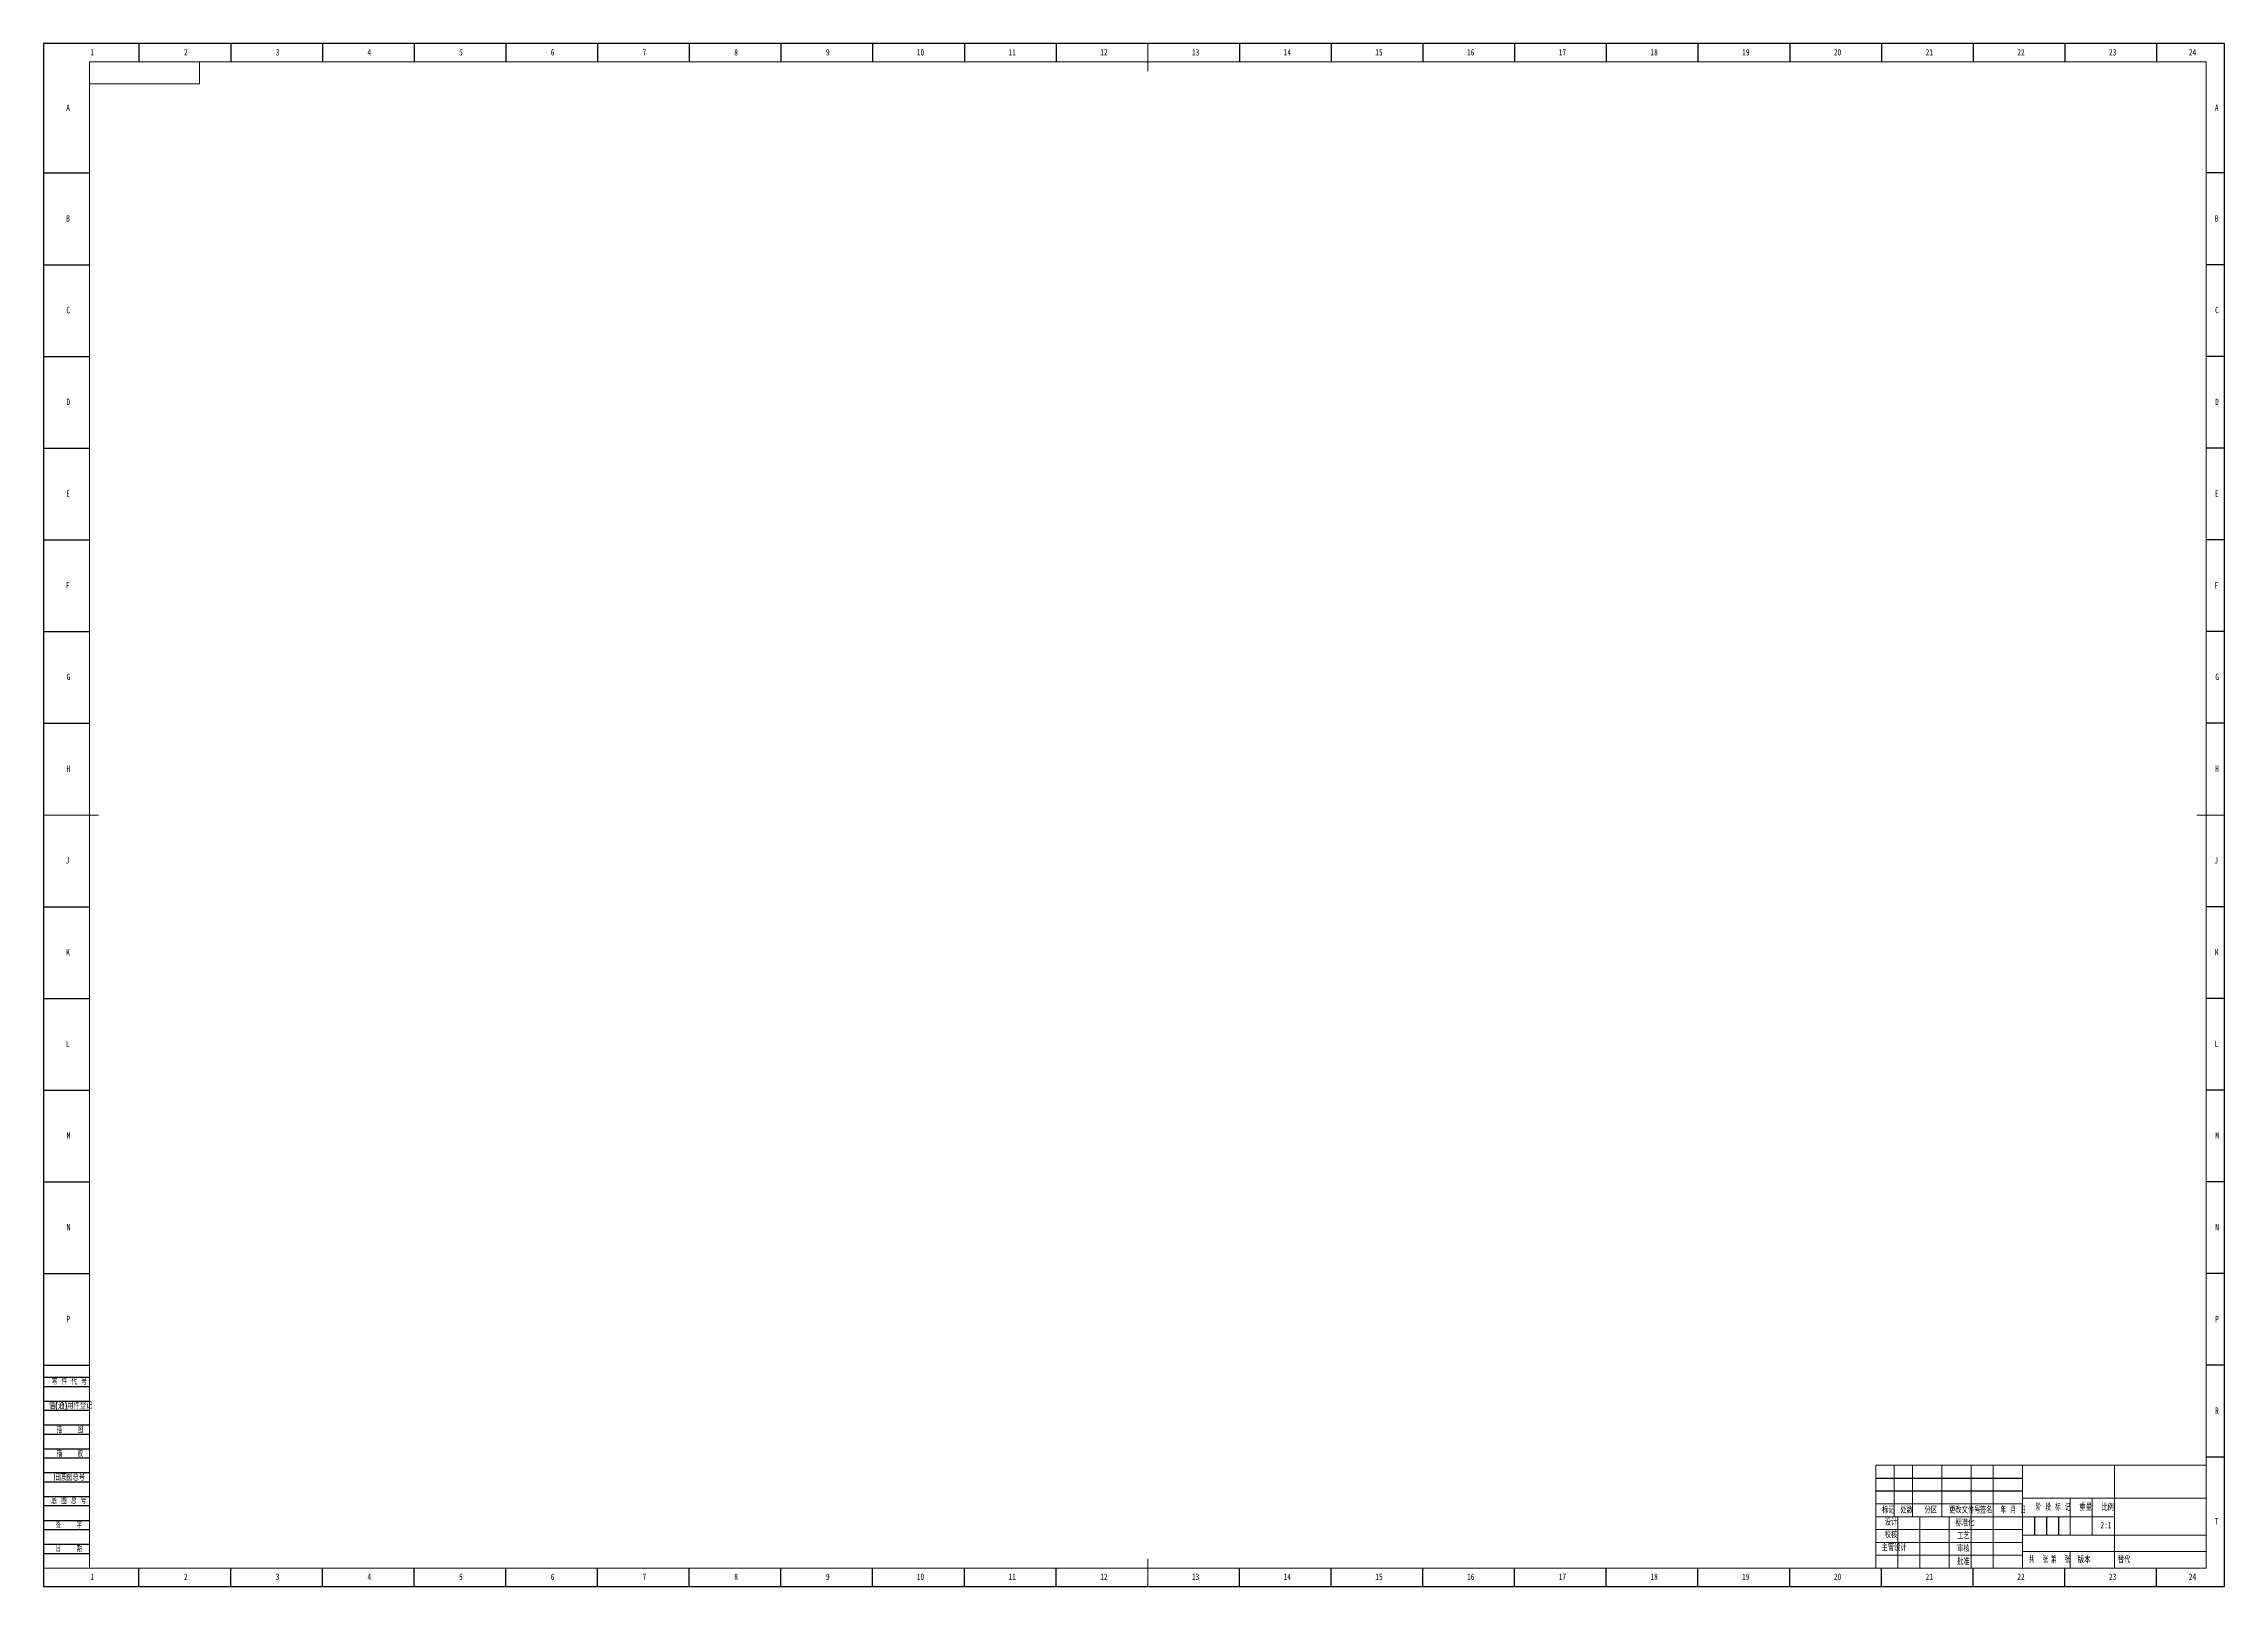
# Model space of a CAD drawing. Header units: millimetres. Extents: x 0 to 2147, y 0 to 999.
# Drawn here: x 0 to 1189, y 0 to 841 of the extents above; entities that cross this region are included whole.
import ezdxf

# ---------------------------------------------------------------- set-up
doc = ezdxf.new("R2010")
doc.units = ezdxf.units.MM
for name, color, linetype in [('10', 7, 'Continuous'), ('5', 7, 'Continuous'), ('9', 7, 'Continuous'), ('SLD-0', 7, 'Continuous')]:
    doc.layers.add(name, color=color, linetype=linetype)
doc.styles.add('SLDTEXTSTYLE0', font='TXT', dxfattribs={"width": 0.7})
doc.styles.add('SLDTEXTSTYLE1', font='TXT', dxfattribs={"width": 0.7, "bigfont": 'bigfont'})
doc.styles.add('SLDTEXTSTYLE2', font='TXT', dxfattribs={"width": 0.6, "bigfont": 'bigfont'})
doc.styles.add('SLDTEXTSTYLE3', font='TXT', dxfattribs={"width": 0.614286, "bigfont": 'bigfont'})
doc.styles.add('SLDTEXTSTYLE4', font='TXT', dxfattribs={"width": 0.62, "bigfont": 'bigfont'})
doc.styles.add('SLDTEXTSTYLE5', font='TXT', dxfattribs={"width": 0.566667, "bigfont": 'bigfont'})

msp = doc.modelspace()

# ---------------------------------------------------------------- linework, layer by layer
at = {"layer": '5', "color": 7}
for p, q in [((1189, 841), (0, 841)), ((0, 841), (0, 0)), ((1189, 0), (1189, 841)), ((0, 114), (25, 114)), ((0, 109), (25, 109)), ((0, 101), (25, 101)), ((0, 96), (25, 96)), ((0, 88), (25, 88)), ((0, 83), (25, 83)), ((0, 75), (25, 75)), ((0, 70), (25, 70)), ((0, 62), (25, 62)), ((0, 57), (25, 57)), ((0, 49), (25, 49)), ((999, 59), (1079, 59)), ((999, 52), (1079, 52)), ((0, 44), (25, 44)), ((0, 36), (25, 36)), ((1085.5, 38), (1085.5, 28)), ((1092, 38), (1092, 28)), ((1098.5, 38), (1098.5, 28)), ((0, 31), (25, 31)), ((0, 23), (25, 23)), ((0, 18), (25, 18)), ((0, 0), (1189, 0))]:
    msp.add_line(p, q, dxfattribs=at)
at = {"layer": '5'}
for p, q in [((52, 841), (52, 831.05)), ((102, 841), (102, 831.05)), ((152, 841), (152, 831.05)), ((202, 841), (202, 831.05)), ((252, 841), (252, 831.05)), ((302, 841), (302, 831.05)), ((352, 841), (352, 831.05)), ((402, 841), (402, 831.05)), ((452, 841), (452, 831.05)), ((502, 841), (502, 831.05)), ((552, 841), (552, 831.05)), ((652, 841), (652, 831.05)), ((702, 841), (702, 831.05)), ((752, 841), (752, 831.05)), ((802, 841), (802, 831.05)), ((852, 841), (852, 831.05)), ((902, 841), (902, 831.05)), ((952, 841), (952, 831.05)), ((1002, 841), (1002, 831.05)), ((1052, 841), (1052, 831.05)), ((1102, 841), (1102, 831.05)), ((1152, 841), (1152, 831.05)), ((0, 770.5), (25, 770.5)), ((1189, 770.5), (1179, 770.5)), ((0, 720.5), (25, 720.5)), ((1189, 720.5), (1179, 720.5)), ((0, 670.5), (25, 670.5)), ((1189, 670.5), (1179, 670.5)), ((0, 620.5), (25, 620.5)), ((1189, 620.5), (1179, 620.5)), ((0, 570.5), (25, 570.5)), ((1189, 570.5), (1179, 570.5)), ((0, 520.5), (25, 520.5)), ((1189, 520.5), (1179, 520.5)), ((0, 470.5), (25, 470.5)), ((1189, 470.5), (1179, 470.5)), ((0, 370.5), (25, 370.5)), ((1189, 370.5), (1179, 370.5)), ((0, 320.5), (25, 320.5)), ((1189, 320.5), (1179, 320.5)), ((0, 270.5), (25, 270.5)), ((1189, 270.5), (1179, 270.5)), ((0, 220.5), (25, 220.5)), ((1189, 220.5), (1179, 220.5)), ((0, 170.5), (25, 170.5)), ((1189, 170.5), (1179, 170.5)), ((0, 120.5), (25, 120.5)), ((1189, 120.5), (1179, 120.5)), ((1189, 70.5), (1179, 70.5)), ((52, 0), (52, 10)), ((102, 0), (102, 10)), ((152, 0), (152, 10)), ((202, 0), (202, 10)), ((252, 0), (252, 10)), ((302, 0), (302, 10)), ((352, 0), (352, 10)), ((402, 0), (402, 10)), ((452, 0), (452, 10)), ((502, 0), (502, 10)), ((552, 0), (552, 10)), ((652, 0), (652, 10)), ((702, 0), (702, 10)), ((752, 0), (752, 10)), ((802, 0), (802, 10)), ((852, 0), (852, 10)), ((902, 0), (902, 10)), ((952, 0), (952, 10)), ((1002, 0), (1002, 10)), ((1052, 0), (1052, 10)), ((1102, 0), (1102, 10)), ((1152, 0), (1152, 10))]:
    msp.add_line(p, q, dxfattribs=at)
at = {"layer": '5', "lineweight": 15}
for p, q in [((602, 841), (602, 826)), ((0, 420.5), (30, 420.5)), ((1189, 420.5), (1174, 420.5)), ((602, 0), (602, 15)), ((1105, 18.982), (1105, 10))]:
    msp.add_line(p, q, dxfattribs=at)
at = {"layer": '5', "color": 7, "lineweight": 15}
for p, q in [((1179, 831.05), (25, 831.05)), ((25, 831.05), (25, 10)), ((85, 819), (85, 831)), ((1179, 10), (1179, 831.05)), ((25, 819), (85, 819)), ((999, 66), (1179, 66)), ((999, 66), (999, 10)), ((1009, 66), (1009, 38)), ((1019, 66), (1019, 38)), ((1035, 66), (1035, 38)), ((1051, 66), (1051, 10)), ((1063, 66), (1063, 10)), ((1079, 66), (1079, 10)), ((1129, 66), (1129, 38)), ((1079, 48), (1179, 48)), ((1105, 48), (1105, 28)), ((1117, 48), (1117, 28)), ((999, 45), (1079, 45)), ((999, 38), (1129, 38)), ((1011, 38), (1011, 10)), ((1023, 38), (1023, 10)), ((1039, 38), (1039, 10)), ((1129, 38), (1129, 10)), ((999, 31), (1079, 31)), ((999, 24), (1079, 24)), ((1079, 28), (1179, 28)), ((999, 17), (1079, 17)), ((1079.006, 18.982), (1179, 18.982)), ((0, 10), (1179, 10))]:
    msp.add_line(p, q, dxfattribs=at)

# ---------------------------------------------------------------- texts
at = {"layer": '10', "char_height": 3.5, "attachment_point": 2}
for s, insert, style in [('1', (26.544, 838.043), 'SLDTEXTSTYLE0'), ('2', (77.544, 838.043), 'SLDTEXTSTYLE0'), ('3', (127.544, 838.043), 'SLDTEXTSTYLE0'), ('4', (177.544, 838.043), 'SLDTEXTSTYLE0'), ('5', (227.544, 838.043), 'SLDTEXTSTYLE0'), ('6', (277.547, 838.043), 'SLDTEXTSTYLE0'), ('7', (327.547, 838.043), 'SLDTEXTSTYLE0'), ('8', (377.547, 838.043), 'SLDTEXTSTYLE0'), ('9', (427.547, 838.043), 'SLDTEXTSTYLE0'), ('10', (478.089, 838.043), 'SLDTEXTSTYLE0'), ('11', (528.089, 838.043), 'SLDTEXTSTYLE0'), ('12', (578.089, 838.043), 'SLDTEXTSTYLE0'), ('13', (628.089, 838.043), 'SLDTEXTSTYLE0'), ('14', (678.089, 838.043), 'SLDTEXTSTYLE0'), ('15', (728.089, 838.043), 'SLDTEXTSTYLE0'), ('16', (778.091, 838.043), 'SLDTEXTSTYLE0'), ('17', (828.091, 838.043), 'SLDTEXTSTYLE0'), ('18', (878.091, 838.043), 'SLDTEXTSTYLE0'), ('19', (928.091, 838.043), 'SLDTEXTSTYLE0'), ('20', (978.089, 838.043), 'SLDTEXTSTYLE0'), ('21', (1028.089, 838.043), 'SLDTEXTSTYLE0'), ('22', (1078.089, 838.043), 'SLDTEXTSTYLE0'), ('23', (1128.089, 838.043), 'SLDTEXTSTYLE0'), ('24', (1171.589, 838.043), 'SLDTEXTSTYLE0'), ('A', (13.32, 807.793), 'SLDTEXTSTYLE0'), ('A', (1184.82, 807.793), 'SLDTEXTSTYLE0'), ('B', (13.32, 747.486), 'SLDTEXTSTYLE0'), ('B', (1184.82, 747.486), 'SLDTEXTSTYLE0'), ('C', (13.427, 697.543), 'SLDTEXTSTYLE0'), ('C', (1184.927, 697.543), 'SLDTEXTSTYLE0'), ('D', (13.43, 647.486), 'SLDTEXTSTYLE0'), ('D', (1184.93, 647.486), 'SLDTEXTSTYLE0'), ('E', (13.318, 597.543), 'SLDTEXTSTYLE0'), ('E', (1184.818, 597.543), 'SLDTEXTSTYLE0'), ('F', (13.224, 547.486), 'SLDTEXTSTYLE0'), ('F', (1184.724, 547.486), 'SLDTEXTSTYLE0'), ('G', (13.539, 497.543), 'SLDTEXTSTYLE0'), ('G', (1185.039, 497.543), 'SLDTEXTSTYLE0'), ('H', (13.43, 447.486), 'SLDTEXTSTYLE0'), ('H', (1184.93, 447.486), 'SLDTEXTSTYLE0'), ('J', (13.015, 397.543), 'SLDTEXTSTYLE0'), ('J', (1184.515, 397.543), 'SLDTEXTSTYLE0'), ('K', (13.32, 347.486), 'SLDTEXTSTYLE0'), ('K', (1184.82, 347.486), 'SLDTEXTSTYLE0'), ('L', (13.181, 297.543), 'SLDTEXTSTYLE0'), ('L', (1184.681, 297.543), 'SLDTEXTSTYLE0'), ('M', (13.597, 247.486), 'SLDTEXTSTYLE0'), ('M', (1185.097, 247.486), 'SLDTEXTSTYLE0'), ('N', (13.549, 197.543), 'SLDTEXTSTYLE0'), ('N', (1185.049, 197.543), 'SLDTEXTSTYLE0'), ('P', (13.444, 147.486), 'SLDTEXTSTYLE0'), ('P', (1184.944, 147.486), 'SLDTEXTSTYLE0'), ('R', (1184.93, 97.543), 'SLDTEXTSTYLE0'), ('T', (1184.656, 37.236), 'SLDTEXTSTYLE0'), ('\\M+18D5A\\M+18A6A', (1007.176, 29.857), 'SLDTEXTSTYLE1'), ('\\M+18EE5\\M+18AC7设计', (1008.926, 22.83), 'SLDTEXTSTYLE1'), ('1', (26.544, 6.986), 'SLDTEXTSTYLE0'), ('2', (77.544, 6.986), 'SLDTEXTSTYLE0'), ('3', (127.544, 6.986), 'SLDTEXTSTYLE0'), ('4', (177.544, 6.986), 'SLDTEXTSTYLE0'), ('5', (227.544, 6.986), 'SLDTEXTSTYLE0'), ('6', (277.547, 6.986), 'SLDTEXTSTYLE0'), ('7', (327.547, 6.986), 'SLDTEXTSTYLE0'), ('8', (377.547, 6.986), 'SLDTEXTSTYLE0'), ('9', (427.547, 6.986), 'SLDTEXTSTYLE0'), ('10', (478.089, 6.986), 'SLDTEXTSTYLE0'), ('11', (528.089, 6.986), 'SLDTEXTSTYLE0'), ('12', (578.089, 6.986), 'SLDTEXTSTYLE0'), ('13', (628.089, 6.986), 'SLDTEXTSTYLE0'), ('14', (678.089, 6.986), 'SLDTEXTSTYLE0'), ('15', (728.089, 6.986), 'SLDTEXTSTYLE0'), ('16', (778.091, 6.986), 'SLDTEXTSTYLE0'), ('17', (828.091, 6.986), 'SLDTEXTSTYLE0'), ('18', (878.091, 6.986), 'SLDTEXTSTYLE0'), ('19', (928.091, 6.986), 'SLDTEXTSTYLE0'), ('20', (978.089, 6.986), 'SLDTEXTSTYLE0'), ('21', (1028.089, 6.986), 'SLDTEXTSTYLE0'), ('22', (1078.089, 6.986), 'SLDTEXTSTYLE0'), ('23', (1128.089, 6.986), 'SLDTEXTSTYLE0'), ('24', (1171.589, 6.986), 'SLDTEXTSTYLE0')]:
    msp.add_mtext(s, dxfattribs=dict(at, insert=insert, style=style))
at = {"layer": '10', "color": 7, "insert": (1112.526, 16.188), "char_height": 3.5, "attachment_point": 2, "style": 'SLDTEXTSTYLE1'}
msp.add_mtext('\\M+194C5\\M+1967B', dxfattribs=at)
at = {"layer": '9', "color": 7, "char_height": 3.5}
for s, insert, attachment_point, style in [('\\M+197EB \\M+18C8F \\M+191E3 \\M+18D86', (4.482, 113.36), 1, 'SLDTEXTSTYLE3'), ('\\M+18ED8(\\M+192CA)\\M+19770\\M+18C8F\\M+1936F记', (2.933, 100.276), 1, 'SLDTEXTSTYLE1'), ('\\M+19560    图', (14.352, 87.176), 2, 'SLDTEXTSTYLE5'), ('\\M+19560    \\M+18D5A', (14.319, 74.137), 2, 'SLDTEXTSTYLE5'), ('\\M+18B8C\\M+192EA图总\\M+18D86', (5.459, 61.201), 1, 'SLDTEXTSTYLE1'), ('\\M+192EA 图 总 \\M+18D86', (4.212, 48.433), 1, 'SLDTEXTSTYLE3'), ('标记', (1005.821, 43.306), 2, 'SLDTEXTSTYLE1'), ('设计', (1007.228, 36.767), 2, 'SLDTEXTSTYLE1'), ('处\\M+19094', (1015.759, 43.306), 2, 'SLDTEXTSTYLE1'), ('\\M+195AA\\M+18BE6', (1028.916, 43.306), 2, 'SLDTEXTSTYLE1'), ('\\M+18D58\\M+189FC\\M+195B6\\M+18C8F\\M+18D86', (1047.473, 43.306), 2, 'SLDTEXTSTYLE1'), ('标\\M+18F79\\M+189BB', (1047.567, 36.358), 2, 'SLDTEXTSTYLE1'), ('签\\M+196BC', (1059.145, 43.306), 2, 'SLDTEXTSTYLE1'), ('\\M+1944E \\M+18C8E \\M+193FA', (1073.909, 43.306), 2, 'SLDTEXTSTYLE4'), ('阶 \\M+19269 标 记', (1095.536, 44.81), 2, 'SLDTEXTSTYLE3'), ('\\M+18F64\\M+197CA', (1113.402, 44.81), 2, 'SLDTEXTSTYLE1'), ('\\M+194E4\\M+197E1', (1125.295, 44.81), 2, 'SLDTEXTSTYLE1'), ('签    \\M+18E9A', (13.706, 35.193), 2, 'SLDTEXTSTYLE5'), ('\\M+18D48艺', (1046.681, 29.23), 2, 'SLDTEXTSTYLE1'), ('\\M+193FA    \\M+18AFA', (13.783, 22.233), 2, 'SLDTEXTSTYLE5'), ('\\M+194E1\\M+18F79', (1046.662, 15.216), 2, 'SLDTEXTSTYLE1'), ('审\\M+18A6A', (1046.68, 22.249), 2, 'SLDTEXTSTYLE1'), ('\\M+18BA4  张', (1087.69, 16.188), 2, 'SLDTEXTSTYLE2'), ('\\M+191E6  张', (1099.675, 16.188), 2, 'SLDTEXTSTYLE2')]:
    msp.add_mtext(s, dxfattribs=dict(at, insert=insert, attachment_point=attachment_point, style=style))
at = {"layer": 'SLD-0', "char_height": 3.5}
for s, insert, attachment_point, style in [('2:1', (1124.437, 35.158), 2, 'SLDTEXTSTYLE0'), ('\\M+191D6\\M+191E3', (1130.851, 16.188), 1, 'SLDTEXTSTYLE1')]:
    msp.add_mtext(s, dxfattribs=dict(at, insert=insert, attachment_point=attachment_point, style=style))

doc.saveas('drawing.dxf')
